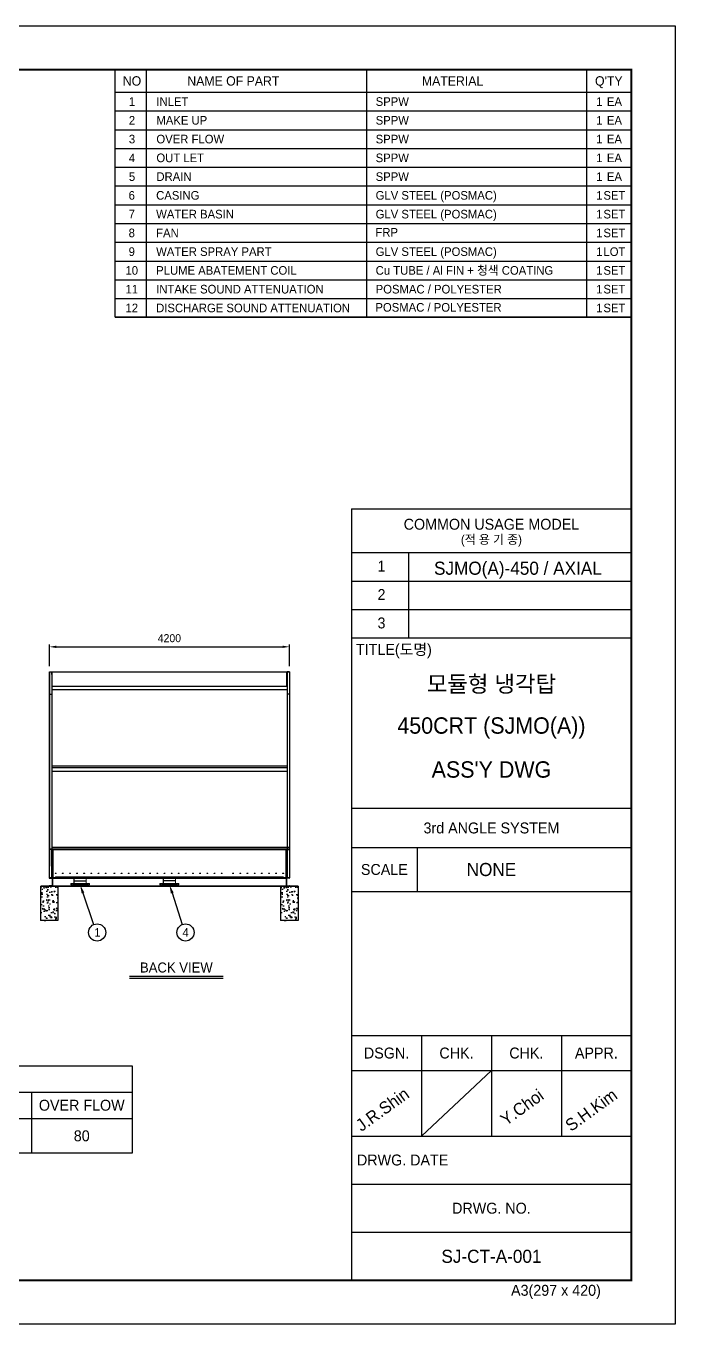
# Model space of a CAD drawing. Header units: millimetres. Extents: x 1723 to 33835, y 1764 to 24472.
# Drawn here: x 22482 to 33835, y 1764 to 24472 of the extents above; entities that cross this region are included whole.
import ezdxf
from ezdxf.enums import TextEntityAlignment as Align

# ---------------------------------------------------------------- set-up
doc = ezdxf.new("R2010")
doc.units = ezdxf.units.MM
doc.linetypes.add('CENTER', pattern=[2, 1.25, -0.25, 0.25, -0.25])
doc.linetypes.add('DASHED', pattern=[15, 12, -3])
for name, color, linetype in [('center', 1, 'CENTER'), ('냉각탑', 4, 'Continuous'), ('냉각탑_box', 1, 'Continuous'), ('냉각탑_dim', 1, 'Continuous'), ('냉각탑_form', 1, 'Continuous'), ('냉각탑_text', 3, 'Continuous'), ('냉각탑_찬넬방진', 1, 'Continuous')]:
    doc.layers.add(name, color=color, linetype=linetype)
doc.styles.add('HY울릉도L', font='')
doc.styles.add('돋움', font='Dotum.ttf')
doc.styles.get('HY울릉도L').set_extended_font_data('HY울릉도L')
doc.dimstyles.new('성지DIM', dxfattribs={"dimtxt": 3.5, "dimasz": 3, "dimexe": 1, "dimexo": 2.5, "dimgap": 2, "dimtad": 1, "dimdec": 0, "dimzin": 3, "dimdsep": 46, "dimtxsty": 'HY울릉도L', "dimblk": 'ARCHTICK', "dimcen": -2, "dimclrd": 256, "dimclre": 256, "dimclrt": 7, "dimadec": 0, "dimazin": 0, "dimtfac": 1, "dimtdec": 0, "dimtofl": 0, "dimtmove": 0, "dimatfit": 3, "dimfxl": 1, "dimtolj": 1, "dimtzin": 0, "dimlwe": -1, "dimarcsym": 0})

# ---------------------------------------------------------------- blocks, each defined once
blk = doc.blocks.new('냉각탑form')
at = {"layer": 'Defpoints'}
blk.add_lwpolyline([(0, 297.07), (420.1, 297.07), (420.1, 0), (0, 0)], close=True, dxfattribs=at)
at = {"layer": '냉각탑_form'}
for p, q in [((346.08, 186.55), (346.08, 10)), ((346.08, 186.55), (410.1, 186.55)), ((346.08, 186.55), (410.1, 186.55)), ((346.08, 176.54), (410.1, 176.54)), ((359.09, 176.54), (359.09, 157.04)), ((346.08, 170.04), (410.1, 170.04)), ((346.08, 163.54), (410.1, 163.54)), ((346.08, 157.04), (410.1, 157.04)), ((346.08, 157.04), (410.1, 157.04)), ((346.08, 118.03), (410.1, 118.03)), ((346.08, 109.03), (410.1, 109.03)), ((361.09, 109.03), (361.09, 99.02)), ((346.08, 99.02), (410.1, 99.02)), ((346.08, 66.02), (410.1, 66.02)), ((362.09, 66.02), (362.09, 43.01)), ((378.09, 66.02), (378.09, 43.01)), ((394.1, 66.02), (394.1, 43.01)), ((346.08, 58.01), (410.1, 58.01)), ((378.09, 58.01), (362.09, 43.01)), ((346.08, 43.01), (410.1, 43.01)), ((346.08, 32.01), (410.1, 32.01)), ((346.08, 21.01), (410.1, 21.01))]:
    blk.add_line(p, q, dxfattribs=at)
at = {"layer": '냉각탑_form', "const_width": 0.5}
blk.add_lwpolyline([(10, 287.07), (10, 10), (410.1, 10), (410.1, 287.07)], close=True, dxfattribs=at)
at = {"layer": '냉각탑_form', "style": '돋움'}
for s, height, p in [('COMMON USAGE MODEL', 2.5006, (378.09, 183.04)), ('(적 용 기 종)', 2, (378.09, 179.54)), ('3rd ANGLE SYSTEM', 2.5006, (378.09, 113.53)), ('SCALE', 2.501, (353.59, 104.03)), ('DSGN.', 2.501, (354.09, 62.02)), ('CHK.', 2.501, (370.09, 62.02)), ('CHK.', 2.501, (386.09, 62.02)), ('APPR.', 2.501, (402.1, 62.02)), ('DRWG. NO.', 2.501, (378.09, 26.51))]:
    blk.add_text(s, height=height, dxfattribs=at).set_placement(p, align=Align.MIDDLE_CENTER)
for s, height, p in [('1', 2.5, (352.02, 172.2)), ('2', 2.5, (352.02, 165.7)), ('3', 2.5, (352.02, 159.2)), ('TITLE(도명)', 2.501, (347.09, 153.14)), ('DRWG. DATE', 2.501, (347.32, 36.29)), ('A3(297 x 420)', 2.5006, (382.58, 6.47))]:
    blk.add_text(s, height=height, dxfattribs=at).set_placement(p)
blk = doc.blocks.new('*D771')
at = {"layer": 'Defpoints', "color": 0, "transparency": 16777216}
for p in [(27091, 13611), (22891, 13171), (27091, 13171)]:
    blk.add_point(p, dxfattribs=at)
at = {"layer": '냉각탑_dim', "transparency": 16777216}
for p, q in [((22891, 13271), (22891, 13651)), ((27091, 13271), (27091, 13651))]:
    blk.add_line(p, q, dxfattribs=at)
at = {"layer": '냉각탑_dim', "lineweight": -2, "transparency": 16777216}
blk.add_line((23011, 13611), (26971, 13611), dxfattribs=at)
at = {"layer": '냉각탑_dim', "transparency": 16777216}
for points in [[(23011, 13631), (23011, 13591), (22891, 13611)], [(26971, 13631), (26971, 13591), (27091, 13611)]]:
    blk.add_solid(points, dxfattribs=at)
at = {"layer": '냉각탑_dim', "color": 7, "transparency": 16777216, "insert": (24991, 13761), "char_height": 140, "attachment_point": 5, "style": 'HY울릉도L'}
blk.add_mtext('\\A1;4200', dxfattribs=at)
blk = doc.blocks.new('2')
for p, q in [((22891, 13172), (22891, 12782)), ((22891, 13172), (22933, 13172)), ((22933, 13172), (22933, 12782)), ((22935, 13128), (22935, 13172)), ((23235, 13172), (26448, 13172)), ((27047, 13130), (27047, 13172)), ((27047, 12922), (27047, 13172)), ((27049, 13172), (27049, 12782)), ((27091, 13172), (27049, 13172)), ((27091, 13172), (27091, 12782)), ((22935, 13128), (22935, 12922)), ((22891, 12782), (22933, 12782)), ((22891, 12780), (22891, 10074)), ((22891, 12780), (22933, 12780)), ((22933, 12780), (22933, 10074)), ((27091, 12782), (27049, 12782)), ((27049, 12780), (27049, 10074)), ((27091, 12780), (27049, 12780)), ((27091, 12780), (27091, 10074)), ((22891, 10074), (22933, 10074)), ((22891, 10072), (22891, 9774)), ((22891, 9572), (22891, 10072)), ((22891, 10072), (22933, 10072)), ((22933, 9572), (22933, 10072)), ((22935, 10104), (27091, 10104)), ((22935, 10104), (22935, 10074)), ((22935, 10074), (27091, 10074)), ((22935, 9572), (22935, 10072)), ((22935, 10072), (22935, 9572)), ((22950, 10072), (27091, 10072)), ((27091, 10072), (22950, 10072)), ((22950, 10072), (22950, 9572)), ((27091, 10057), (22950, 10057)), ((27031, 9572), (27031, 10072)), ((27046, 9572), (27046, 10072)), ((27047, 10072), (27047, 9572)), ((27049, 10074), (27091, 10074)), ((27049, 10072), (27091, 10072)), ((27049, 10072), (27049, 9572)), ((27091, 10072), (27091, 9774)), ((27091, 10072), (27091, 9572)), ((22950, 9574), (23000, 9574)), ((23000, 9587), (26981, 9587)), ((23000, 9587), (23000, 9572)), ((26492, 9572), (23191, 9572)), ((23235, 9572), (26447, 9572)), ((26981, 9587), (26981, 9572)), ((26981, 9574), (27031, 9574))]:
    blk.add_line(p, q)
at = {"ltscale": 500}
for p, q in [((22933, 12922), (27049, 12922)), ((22933, 12862), (27049, 12862)), ((22933, 11528), (27049, 11528)), ((22933, 11498), (27049, 11498)), ((22933, 11438), (27049, 11438)), ((22891, 9572), (23411, 9572)), ((23536, 9512), (23324, 9512)), ((25099, 9520), (24883, 9520))]:
    blk.add_line(p, q, dxfattribs=at)
at = {"color": 7, "lineweight": 13, "ltscale": 1.25}
for p, q in [((23322, 9469), (23322, 9572)), ((23538, 9469), (23538, 9572)), ((24883, 9469), (24883, 9572)), ((25099, 9469), (25099, 9572)), ((23265, 9469), (23265, 9447)), ((23265, 9469), (23595, 9469)), ((23265, 9447), (23595, 9447)), ((23595, 9469), (23595, 9447)), ((24826, 9469), (24826, 9447)), ((24826, 9469), (25156, 9469)), ((24826, 9447), (25156, 9447)), ((25156, 9469), (25156, 9447))]:
    blk.add_line(p, q, dxfattribs=at)
at = {"color": 7, "linetype": 'DASHED', "lineweight": 13, "ltscale": 1.25}
for p, q in [((23324, 9452), (23324, 9572)), ((23536, 9452), (23536, 9572)), ((24885, 9452), (24885, 9572)), ((25097, 9452), (25097, 9572)), ((23278, 9469), (23278, 9447)), ((23278, 9469), (23278, 9447)), ((23301, 9469), (23301, 9447)), ((23301, 9469), (23301, 9447)), ((23316, 9469), (23316, 9447)), ((23316, 9469), (23316, 9447)), ((23321, 9447), (23321, 9469)), ((23322, 9452), (23322, 9469)), ((23430, 9452), (23322, 9452)), ((23339, 9469), (23339, 9447)), ((23339, 9469), (23339, 9447)), ((23381, 9447), (23381, 9469)), ((23381, 9469), (23381, 9447)), ((23404, 9447), (23404, 9469)), ((23404, 9469), (23404, 9447)), ((23538, 9452), (23430, 9452)), ((23456, 9447), (23456, 9469)), ((23456, 9469), (23456, 9447)), ((23479, 9447), (23479, 9469)), ((23479, 9469), (23479, 9447)), ((23521, 9469), (23521, 9447)), ((23521, 9469), (23521, 9447)), ((23538, 9452), (23538, 9469)), ((23539, 9447), (23539, 9469)), ((23544, 9469), (23544, 9447)), ((23544, 9469), (23544, 9447)), ((23558, 9469), (23558, 9447)), ((23558, 9469), (23558, 9447)), ((23581, 9469), (23581, 9447)), ((23581, 9469), (23581, 9447)), ((24839, 9469), (24839, 9447)), ((24839, 9469), (24839, 9447)), ((24862, 9469), (24862, 9447)), ((24862, 9469), (24862, 9447)), ((24877, 9469), (24877, 9447)), ((24877, 9469), (24877, 9447)), ((24882, 9447), (24882, 9469)), ((24883, 9452), (24883, 9469)), ((24991, 9452), (24883, 9452)), ((24900, 9469), (24900, 9447)), ((24900, 9469), (24900, 9447)), ((24942, 9447), (24942, 9469)), ((24942, 9469), (24942, 9447)), ((24965, 9447), (24965, 9469)), ((24965, 9469), (24965, 9447)), ((25099, 9452), (24991, 9452)), ((25017, 9447), (25017, 9469)), ((25017, 9469), (25017, 9447)), ((25040, 9447), (25040, 9469)), ((25040, 9469), (25040, 9447)), ((25082, 9469), (25082, 9447)), ((25082, 9469), (25082, 9447)), ((25099, 9452), (25099, 9469)), ((25100, 9447), (25100, 9469)), ((25105, 9469), (25105, 9447)), ((25105, 9469), (25105, 9447)), ((25119, 9469), (25119, 9447)), ((25119, 9469), (25119, 9447)), ((25142, 9469), (25142, 9447)), ((25142, 9469), (25142, 9447))]:
    blk.add_line(p, q, dxfattribs=at)
at = {"ltscale": 500, "elevation": 0}
blk.add_lwpolyline([(22891, 13172), (27091, 13172), (27091, 9572), (22891, 9572)], close=True, dxfattribs=at)
for centre in [(23000, 9647), (23125, 9647), (23250, 9647), (23375, 9647), (23500, 9647), (23625, 9647), (23750, 9647), (23875, 9647), (24028, 9647), (24153, 9647), (24278, 9647), (24403, 9647), (24528, 9647), (24653, 9647), (24778, 9647), (24903, 9647), (25028, 9647), (25153, 9647), (25278, 9647), (25403, 9647), (25528, 9647), (25653, 9647), (25778, 9647), (25903, 9647), (26106, 9647), (26231, 9647), (26356, 9647), (26481, 9647), (26606, 9647), (26731, 9647), (26856, 9647), (26981, 9647)]:
    blk.add_circle(centre, 4.5)
at = {"layer": 'center'}
for p, q in [((23008, 9647), (22991, 9647)), ((23000, 9655), (23000, 9638)), ((23133, 9647), (23116, 9647)), ((23125, 9655), (23125, 9638)), ((23258, 9647), (23241, 9647)), ((23250, 9655), (23250, 9638)), ((23383, 9647), (23366, 9647)), ((23375, 9655), (23375, 9638)), ((23508, 9647), (23491, 9647)), ((23500, 9655), (23500, 9638)), ((23633, 9647), (23616, 9647)), ((23625, 9655), (23625, 9638)), ((23758, 9647), (23741, 9647)), ((23750, 9655), (23750, 9638)), ((23883, 9647), (23866, 9647)), ((23875, 9655), (23875, 9638)), ((24037, 9647), (24020, 9647)), ((24028, 9655), (24028, 9638)), ((24162, 9647), (24145, 9647)), ((24153, 9655), (24153, 9638)), ((24287, 9647), (24270, 9647)), ((24278, 9655), (24278, 9638)), ((24412, 9647), (24395, 9647)), ((24403, 9655), (24403, 9638)), ((24537, 9647), (24520, 9647)), ((24528, 9655), (24528, 9638)), ((24662, 9647), (24645, 9647)), ((24653, 9655), (24653, 9638)), ((24787, 9647), (24770, 9647)), ((24778, 9655), (24778, 9638)), ((24912, 9647), (24895, 9647)), ((24903, 9655), (24903, 9638)), ((25037, 9647), (25020, 9647)), ((25028, 9655), (25028, 9638)), ((25162, 9647), (25145, 9647)), ((25153, 9655), (25153, 9638)), ((25287, 9647), (25270, 9647)), ((25278, 9655), (25278, 9638)), ((25412, 9647), (25395, 9647)), ((25403, 9655), (25403, 9638)), ((25537, 9647), (25520, 9647)), ((25528, 9655), (25528, 9638)), ((25662, 9647), (25645, 9647)), ((25653, 9655), (25653, 9638)), ((25787, 9647), (25770, 9647)), ((25778, 9655), (25778, 9638)), ((25912, 9647), (25895, 9647)), ((25903, 9655), (25903, 9638)), ((26114, 9647), (26097, 9647)), ((26106, 9655), (26106, 9638)), ((26239, 9647), (26222, 9647)), ((26231, 9655), (26231, 9638)), ((26364, 9647), (26347, 9647)), ((26356, 9655), (26356, 9638)), ((26489, 9647), (26472, 9647)), ((26481, 9655), (26481, 9638)), ((26614, 9647), (26597, 9647)), ((26606, 9655), (26606, 9638)), ((26739, 9647), (26722, 9647)), ((26731, 9655), (26731, 9638)), ((26864, 9647), (26847, 9647)), ((26856, 9655), (26856, 9638)), ((26989, 9647), (26972, 9647)), ((26981, 9655), (26981, 9638))]:
    blk.add_line(p, q, dxfattribs=at)
at = {"layer": '냉각탑'}
blk.add_line((23191, 9572), (26491, 9572), dxfattribs=at)
at = {"layer": '냉각탑_찬넬방진', "ltscale": 150}
for p, q in [((22891, 9566), (22891, 9572)), ((22891, 9566), (22891, 9572)), ((22891, 9572), (22947, 9572)), ((22894, 9563), (22938, 9563)), ((22894, 9563), (22938, 9563)), ((22942, 9560), (22942, 9433)), ((22947, 9572), (22947, 9422)), ((23247, 9572), (26491, 9572)), ((22891, 9427), (22891, 9422)), ((22947, 9422), (22891, 9422)), ((22938, 9430), (22894, 9430)), ((27091, 9422), (27034, 9422))]:
    blk.add_line(p, q, dxfattribs=at)
at = {"layer": '냉각탑_찬넬방진', "ltscale": 30}
for p, q in [((22947, 9563), (27034, 9563)), ((27034, 9572), (27034, 9422)), ((27040, 9560), (27040, 9433)), ((27087, 9563), (27043, 9563)), ((27087, 9563), (27043, 9563)), ((27091, 9566), (27091, 9572)), ((27091, 9566), (27091, 9572)), ((22947, 9430), (27034, 9430)), ((22947, 9422), (26491, 9422)), ((23191, 9422), (27034, 9422)), ((27043, 9430), (27087, 9430)), ((27091, 9427), (27091, 9422))]:
    blk.add_line(p, q, dxfattribs=at)
at = {"layer": '냉각탑_찬넬방진', "ltscale": 150}
for centre, start, end in [((22894, 9566), 180, 270), ((22894, 9566), 180, 270), ((22938, 9560), 0, 90), ((22938, 9560), 0, 90), ((22894, 9427), 90, 180), ((22938, 9433), 270, 0)]:
    blk.add_arc(centre, 3.39, start, end, dxfattribs=at)
at = {"layer": '냉각탑_찬넬방진', "ltscale": 30}
for centre, start, end in [((27043, 9560), 90, 180), ((27043, 9560), 90, 180), ((27087, 9566), 270, 0), ((27087, 9566), 270, 0), ((27043, 9433), 180, 270), ((27087, 9427), 0, 90)]:
    blk.add_arc(centre, 3.39, start, end, dxfattribs=at)

msp = doc.modelspace()

# ---------------------------------------------------------------- hatches: boundary and pattern name
h = msp.add_hatch()
h.set_pattern_fill('AR-CONC', color=4, angle=-90)
h.set_pattern_definition([(320, (-179242.73, 344201.66), (-15.939086, -182.18467), [19.05, -209.55]), (265, (-179242.73, 344201.66), (191.056845, 35.24342), [15.24, -167.64058]), (10.451445, (-179244.06, 344186.47), (175.11775, -146.94125), [16.19001, -178.090245]), (316.1842, (-179191.93, 344201.66), (-42.04233, -271.07904), [28.575, -314.325]), (6.63556, (-179195.44, 344179.07), (247.42612, -237.40413), [24.28502, -267.1356]), (261.18415, (-179191.93, 344201.66), (247.42612, -237.40413), [22.85997, -251.45973]), (291, (-179204.63, 344176.26), (-102.2652, -151.61439), [19.05, -209.55]), (236, (-179204.63, 344176.26), (184.18797, -61.80203), [15.24, -167.64]), (341.451445, (-179213.15, 344163.62), (81.92277, -213.41642), [16.19001, -178.08994]), (307.5, (-179242.73, 344201.656), (84.555039, -3.088603), [0, -165.608, 0, -170.18, 0, -168.275]), (277.5, (-179242.73, 344201.66), (100.180575, -66.819663), [0, -97.028, 0, -161.798, 0, -64.135]), (237.5, (-179242.73, 344258.3), (-5.728744, -135.590595), [0, -63.5, 0, -198.12, 0, -262.89]), (227.5, (-179242.73, 344283.7), (25.42649, -148.12918), [0, -82.55, 0, -131.572, 0, -186.69])])
h.paths.add_polyline_path([(22740.8, 9421.8), (22740.8, 8821.8), (23040.8, 8821.6), (23040.8, 9421.6)])
h = msp.add_hatch()
h.set_pattern_fill('AR-CONC', color=4, angle=-90)
h.set_pattern_definition([(320, (-175042.73, 344201.57), (-15.939086, -182.18467), [19.05, -209.55]), (265, (-175042.73, 344201.57), (191.056845, 35.24342), [15.24, -167.64058]), (10.451445, (-175044.06, 344186.39), (175.11775, -146.94125), [16.19001, -178.090245]), (316.1842, (-174991.93, 344201.57), (-42.04233, -271.07904), [28.575, -314.325]), (6.63556, (-174995.44, 344178.98), (247.42612, -237.40413), [24.28502, -267.1356]), (261.18415, (-174991.93, 344201.57), (247.42612, -237.40413), [22.85997, -251.45973]), (291, (-175004.63, 344176.17), (-102.2652, -151.61439), [19.05, -209.55]), (236, (-175004.63, 344176.17), (184.18797, -61.80203), [15.24, -167.64]), (341.451445, (-175013.15, 344163.53), (81.92277, -213.41642), [16.19001, -178.08994]), (307.5, (-175042.73, 344201.57), (84.555039, -3.088603), [0, -165.608, 0, -170.18, 0, -168.275]), (277.5, (-175042.73, 344201.57), (100.180575, -66.819663), [0, -97.028, 0, -161.798, 0, -64.135]), (237.5, (-175042.73, 344258.21), (-5.728744, -135.590595), [0, -63.5, 0, -198.12, 0, -262.89]), (227.5, (-175042.73, 344283.61), (25.42649, -148.12918), [0, -82.55, 0, -131.572, 0, -186.69])])
h.paths.add_polyline_path([(26940.8, 9421.7), (26940.8, 8821.7), (27240.8, 8821.5), (27240.8, 9421.5)])

# ---------------------------------------------------------------- linework, layer by layer
at = {"ltscale": 500}
for p, q in [((22890.8, 9421.6), (22740.8, 9421.6)), ((27240.8, 9421.6), (27090.8, 9421.6))]:
    msp.add_line(p, q, dxfattribs=at)
at = {"ltscale": 500, "elevation": 0}
msp.add_lwpolyline([(23040.8, 9421.7), (23040.8, 8821.7), (22740.8, 8821.7), (22740.8, 9421.7)], close=True, dxfattribs=at)
at = {"ltscale": 500}
msp.add_lwpolyline([(27240.8, 9421.6), (27240.8, 8821.6), (26940.8, 8821.6), (26940.8, 9421.6)], close=True, dxfattribs=at)
at = {"layer": '냉각탑_box'}
for p, q in [((24586.7, 23707.4), (24586.7, 19375)), ((28440.6, 23707.4), (28440.6, 19375)), ((32288.7, 23707.4), (32288.7, 19375)), ((24044.9, 23313.6), (33070.6, 23313.6)), ((24044.9, 22985.4), (33070.6, 22985.4)), ((24044.9, 22657.2), (33070.6, 22657.2)), ((24044.9, 22328.9), (33070.6, 22328.9)), ((24044.9, 22000.7), (33070.6, 22000.7)), ((24044.9, 21672.5), (33070.6, 21672.5)), ((24044.9, 21344.3), (33070.6, 21344.3)), ((24044.9, 21016.1), (33070.6, 21016.1)), ((24044.9, 20687.9), (33070.6, 20687.9)), ((24044.9, 20359.7), (33070.6, 20359.7)), ((24044.9, 20031.5), (33070.6, 20031.5)), ((24044.9, 19703.3), (33070.6, 19703.3)), ((24044.9, 19375), (33070.6, 19375)), ((24295.9, 7849.4), (25929.2, 7849.4)), ((24295.9, 7814.4), (25929.2, 7814.4)), ((18451.1, 5820.9), (24337, 5820.9)), ((22578.9, 5820.9), (22578.9, 4750.7)), ((7902.4, 5362.2), (24337, 5362.2))]:
    msp.add_line(p, q, dxfattribs=at)
for points in [[(24044.9, 19375), (24044.9, 23707.4), (33070.6, 23707.4), (33070.6, 19375)], [(7902.4, 6279.5), (24337, 6279.5), (24337, 4750.7), (7902.4, 4750.7)]]:
    msp.add_lwpolyline(points, close=True, dxfattribs=at)
at = {"layer": '냉각탑_dim', "linetype": 'ByBlock', "lineweight": -2}
for points in [[(23479.1, 9304.8), (23665.4, 8751.2)], [(25040.1, 9304.8), (25212.4, 8751.4)]]:
    msp.add_lwpolyline(points, dxfattribs=at)
for centre in [(23726.8, 8614.3), (25273.2, 8614.3)]:
    msp.add_circle(centre, 150, dxfattribs=at)
at = {"layer": '냉각탑_dim'}
for points in [[(23502.7, 9313.2), (23429.8, 9446.6), (23455.5, 9296.7)], [(25063.7, 9313.2), (24990.8, 9446.6), (25016.5, 9296.7)]]:
    msp.add_solid(points, dxfattribs=at)

# ---------------------------------------------------------------- block references
msp.add_blockref('2', (0, 0))
at = {"layer": '냉각탑_form', "xscale": 76.44, "yscale": 76.44, "zscale": 76.44}
msp.add_blockref('냉각탑form', (1722.5, 1763.8), dxfattribs=at)

# ---------------------------------------------------------------- texts
at = {"layer": '냉각탑_text', "style": '돋움'}
for s, height, p in [('NO', 164.11, (24337, 23510.5)), ('NAME OF PART', 164.106, (26109.3, 23510.5)), ('MATERIAL', 164.11, (29944.3, 23510.5)), ("Q'TY", 164.11, (32676.8, 23510.5)), ('1', 151, (24337, 23149.5)), ('1', 151, (32512.7, 23149.5)), ('EA', 150.98, (32775.2, 23149.5)), ('2', 151, (24337, 22821.3)), ('1', 151, (32512.7, 22821.3)), ('EA', 150.98, (32775.2, 22821.3)), ('3', 151, (24337, 22493.1)), ('1', 151, (32512.7, 22493.1)), ('EA', 150.98, (32775.2, 22493.1)), ('4', 151, (24337, 22164.8)), ('1', 151, (32512.7, 22164.8)), ('EA', 150.98, (32775.2, 22164.8)), ('5', 151, (24337, 21836.6)), ('1', 151, (32512.7, 21836.6)), ('EA', 150.98, (32775.2, 21836.6)), ('6', 151, (24332.6, 21508.4)), ('1', 151, (32512.7, 21508.4)), ('SET', 150.98, (32775.2, 21508.4)), ('7', 151, (24332.6, 21180.2)), ('1', 151, (32512.7, 21180.2)), ('SET', 150.98, (32775.2, 21180.2)), ('8', 151, (24332.6, 20852)), ('1', 151, (32512.7, 20852)), ('SET', 150.98, (32775.2, 20852)), ('9', 151, (24332.6, 20523.8)), ('1', 151, (32512.7, 20523.8)), ('LOT', 150.98, (32775.2, 20523.8)), ('10', 150.98, (24332.6, 20195.6)), ('1', 151, (32512.7, 20195.6)), ('SET', 150.98, (32775.2, 20195.6)), ('11', 150.98, (24332.6, 19867.4)), ('1', 151, (32512.7, 19867.4)), ('SET', 150.98, (32775.2, 19867.4)), ('12', 150.98, (24332.6, 19539.1)), ('1', 151, (32512.7, 19539.1)), ('SET', 150.98, (32775.2, 19539.1)), ('SJMO(A)-450 / AXIAL', 229.376, (31087, 14985.9)), ('모듈형 냉각탑', 286.65, (30623.9, 12962.4)), ('450CRT (SJMO(A))', 286.65, (30623.9, 12234.1)), ("ASS'Y DWG", 286.65, (30623.9, 11465)), ('NONE', 229.38, (30623.9, 9715.5)), ('1', 150, (23732.3, 8615)), ('4', 150, (25274.9, 8614.5)), ('BACK VIEW', 175, (25112.5, 8001)), ('OVER FLOW', 191.1, (23457.9, 5591.6)), ('80', 191.1, (23457.9, 5056.5)), ('SJ-CT-A-001', 229.376, (30623.9, 2948.9))]:
    msp.add_text(s, height=height, dxfattribs=at).set_placement(p, align=Align.MIDDLE_CENTER)
for s, height, p in [('INLET ', 150.98, (24763.6, 23149.5)), ('SPPW', 150.98, (28598.7, 23149.5)), ('MAKE UP', 150.98, (24763.6, 22821.3)), ('SPPW', 150.98, (28598.7, 22821.3)), ('OVER FLOW', 150.98, (24763.6, 22493.1)), ('SPPW', 150.98, (28598.7, 22493.1)), ('OUT LET ', 150.98, (24763.6, 22164.8)), ('SPPW', 150.98, (28598.7, 22164.8)), ('DRAIN', 150.98, (24763.6, 21836.6)), ('SPPW', 150.98, (28598.7, 21836.6)), ('CASING', 150.98, (24759.3, 21508.4)), ('GLV STEEL (POSMAC)', 150.977, (28598.7, 21508.4)), ('WATER BASIN', 150.977, (24759.3, 21180.2)), ('GLV STEEL (POSMAC)', 150.977, (28598.7, 21180.2)), ('FAN', 150.98, (24759.3, 20852)), ('FRP', 150.98, (28594.4, 20862.1)), ('WATER SPRAY PART', 150.977, (24759.3, 20523.8)), ('GLV STEEL (POSMAC)', 150.977, (28598.7, 20523.8)), ('PLUME ABATEMENT COIL', 150.977, (24759.3, 20195.6)), ('Cu TUBE / Al FIN + 청색 COATING', 150.977, (28598.7, 20195.6)), ('INTAKE SOUND ATTENUATION', 150.977, (24759.3, 19867.4)), ('POSMAC / POLYESTER', 150.977, (28598.7, 19867.4)), ('DISCHARGE SOUND ATTENUATION', 150.977, (24759.3, 19539.1)), ('POSMAC / POLYESTER', 150.977, (28594.4, 19549.2))]:
    msp.add_text(s, height=height, dxfattribs=at).set_placement(p, align=Align.MIDDLE_LEFT)
for s, p in [('J.R.Shin', (28350.2, 5121.5)), ('Y.Choi', (30878.5, 5223.5)), ('S.H.Kim', (32015.5, 5121.5))]:
    msp.add_text(s, height=214.08, rotation=35.81856, dxfattribs=at).set_placement(p)

# ---------------------------------------------------------------- dimensions: what is measured, and where the dimension line sits
at = {"layer": '냉각탑_dim'}
dim = msp.add_linear_dim(base=(27090.8, 13611.3), p1=(22890.8, 13171.5), p2=(27090.8, 13171.5), dimstyle='성지DIM', override={"dimscale": 40, "dimsah": 1}, dxfattribs=at)
dim.commit()
dim.dimension.update_dxf_attribs({"geometry": '*D771', "text_midpoint": (24990.8, 13761.3)})

doc.saveas('drawing.dxf')
